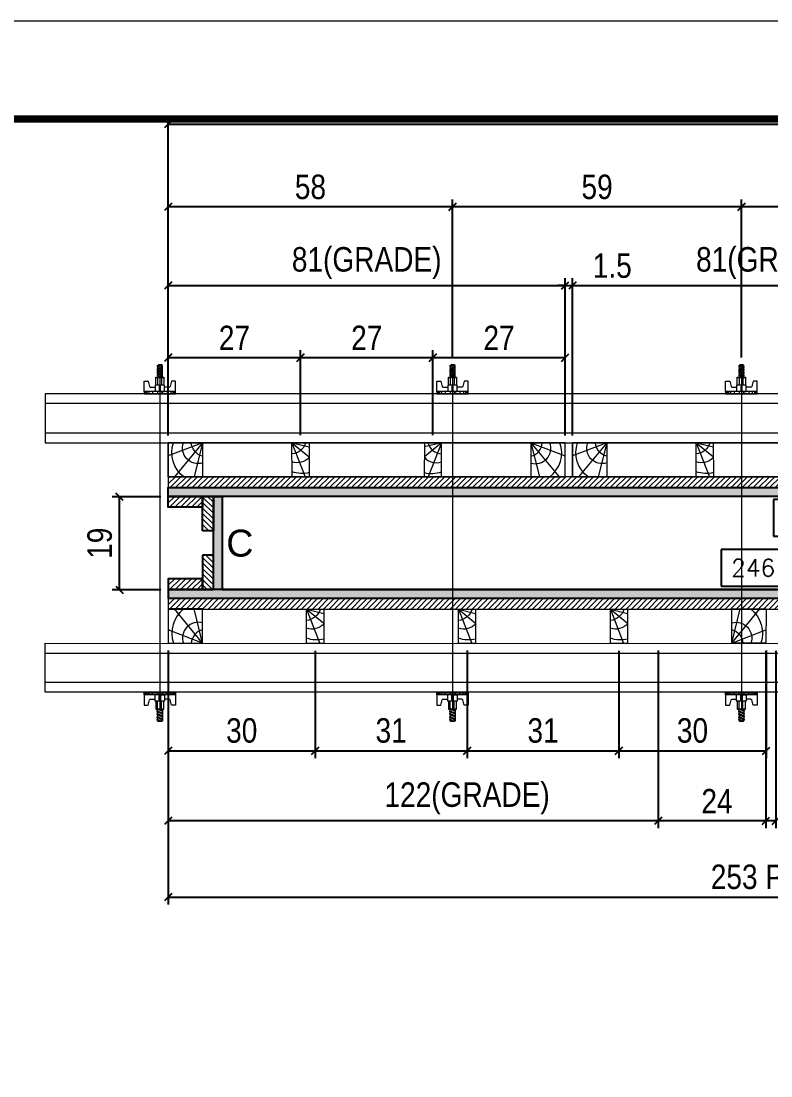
# Model space of a CAD drawing. Extents: x 14400 to 27878, y -21631 to 6985.
# Drawn here: x 16362.5 to 16668.6, y 3108.3 to 3539 of the extents above; entities that cross this region are included whole.
import ezdxf
from ezdxf.enums import TextEntityAlignment as Align

# ---------------------------------------------------------------- set-up
doc = ezdxf.new("R2010")
doc.units = 0
doc.linetypes.add('DASHED', pattern=[0.75, 0.5, -0.25])
for name, color, linetype in [('CHAPA', 1, 'Continuous'), ('COTA', 241, 'Continuous'), ('F-PILARES-S', 170, 'Continuous'), ('SARRAFO', 251, 'Continuous'), ('TEXTO_GERAL', 7, 'Continuous')]:
    doc.layers.add(name, color=color, linetype=linetype)
for name, color, linetype, lineweight in [('Folhas', 255, 'Continuous', 9), ('Hachura', 251, 'Continuous', 9), ('Madeira', 126, 'Continuous', 18), ('Perfil Metálico', 224, 'Continuous', 18), ('SARRAFO DE PRESSAO', 251, 'DASHED', 9)]:
    doc.layers.add(name, color=color, linetype=linetype, lineweight=lineweight)
doc.styles.add('ARIAL', font='arial.ttf')
doc.styles.add('COTA TECNICA 2X', font='techl___.ttf', dxfattribs={"height": 10})
doc.styles.add('ROMANS', font='romans.shx')
doc.dimstyles.new('SECAO PILAR', dxfattribs={"dimtxt": 10, "dimasz": 3, "dimexe": 3, "dimexo": 3, "dimgap": 3, "dimtad": 1, "dimdec": 1, "dimlfac": 0.5, "dimzin": 12, "dimdsep": 46, "dimtxsty": 'COTA TECNICA 2X', "dimblk1": 'OBLIQUE', "dimblk2": 'OBLIQUE', "dimsah": 1, "dimcen": 0.9, "dimclrd": 256, "dimclre": 256, "dimclrt": 256, "dimadec": 1, "dimazin": 3, "dimtfac": 1, "dimtdec": 1, "dimtmove": 0, "dimatfit": 3, "dimfxl": 1, "dimtolj": 1, "dimtzin": 12, "dimarcsym": 0})
doc.dimstyles.new('SECÇÃO 2', dxfattribs={"dimtxt": 7, "dimasz": 6, "dimexe": 0.18, "dimexo": 2, "dimgap": -4, "dimtad": 3, "dimdec": 1, "dimlfac": 0.5, "dimzin": 12, "dimdsep": 46, "dimtxsty": 'ROMANS', "dimblk": 'ARCHTICK', "dimcen": 0.09, "dimse1": 1, "dimse2": 1, "dimsd1": 1, "dimsd2": 1, "dimclrd": 180, "dimclre": 5, "dimclrt": 1, "dimadec": 0, "dimazin": 3, "dimtfac": 1, "dimtdec": 1, "dimtofl": 0, "dimtmove": 0, "dimatfit": 3, "dimldrblk": 'ARCHTICK', "dimfxl": 1, "dimtolj": 1, "dimtzin": 0, "dimarcsym": 0})
pattern_1 = [(45, (9498.6943, 22537.4475), (-1.12253202, 1.12253202), [])]
pattern_2 = [(135, (-22535.0657, 8779.5912), (-1.12253202, -1.12253202), [])]
pattern_3 = [(45, (7268.9606, 1533.2216), (-1.122532, 1.122532), [])]

# ---------------------------------------------------------------- blocks, each defined once
blk = doc.blocks.new('9999999999')
at = {"layer": 'Folhas'}
blk.add_lwpolyline([(98138.98, 34190.21), (99623.98, 34190.21), (99623.98, 35240.21), (98138.98, 35240.21)], close=True, dxfattribs=at)
at = {"layer": 'Folhas', "color": 30, "const_width": 3}
blk.add_lwpolyline([(98213.98, 34230.21), (99583.98, 34230.21), (99583.98, 35200.21), (98213.98, 35200.21)], close=True, dxfattribs=at)
blk = doc.blocks.new('*D1469')
at = {"layer": 'COTA', "color": 180, "lineweight": -2, "transparency": 16777216}
for p, q in [((23135.8, 848.28), (23109.8, 848.28)), ((23109.8, 848.28), (23109.8, 833.28)), ((23135.8, 833.28), (23135.8, 848.28)), ((23109.8, 833.28), (23135.8, 833.28))]:
    blk.add_line(p, q, dxfattribs=at)
at = {"layer": 'Defpoints', "color": 0, "transparency": 16777216}
for p in [(22906.05, 831.96), (23398.05, 831.96), (22906.05, 829.28)]:
    blk.add_point(p, dxfattribs=at)
at = {"layer": 'COTA', "color": 1, "transparency": 16777216, "insert": (23122.8, 840.78), "char_height": 7, "attachment_point": 5, "style": 'ROMANS'}
blk.add_mtext('\\A1;246', dxfattribs=at)
blk = doc.blocks.new('_ArchTick')
at = {"color": 0, "linetype": 'ByBlock', "const_width": 0.15}
blk.add_lwpolyline([(-0.5, -0.5), (0.5, 0.5)], dxfattribs=at)
blk = doc.blocks.new('*D1470')
at = {"layer": 'COTA', "color": 180, "lineweight": -2, "transparency": 16777216}
for p, q in [((23157.05, 868.73), (23131.05, 868.73)), ((23131.05, 868.73), (23131.05, 853.73)), ((23157.05, 853.73), (23157.05, 868.73)), ((23131.05, 853.73), (23157.05, 853.73))]:
    blk.add_line(p, q, dxfattribs=at)
at = {"layer": 'Defpoints', "color": 0, "transparency": 16777216}
for p in [(22906.05, 869.96), (23436.05, 869.96), (23436.05, 849.73)]:
    blk.add_point(p, dxfattribs=at)
at = {"layer": 'COTA', "color": 1, "transparency": 16777216, "insert": (23144.05, 861.23), "char_height": 7, "attachment_point": 5, "style": 'ROMANS'}
blk.add_mtext('\\A1;265', dxfattribs=at)
blk = doc.blocks.new('PONTALETE')
at = {"layer": 'Madeira'}
for q in [(2.71, 7), (7, 5.76), (7, 1.74)]:
    blk.add_line((0, 0), q, dxfattribs=at)
blk.add_lwpolyline([(0, 0), (7, 0), (7, 7), (0, 7)], close=True, dxfattribs=at)
for centre, radius, start, end in [((2.04, 0.06), 6.23, 37.2818, 109.0913), ((1.09, 0.9), 3.19, 343.603, 109.9847), ((-0.21, -0.78), 3.09, 14.6322, 86.0383)]:
    blk.add_arc(centre, radius, start, end, dxfattribs=at)
blk = doc.blocks.new('MEIO PONTALETE')
at = {"layer": 'Madeira'}
for q in [(2.71, 7), (3.5, 2.88), (3.5, 0.87)]:
    blk.add_line((0, 0), q, dxfattribs=at)
blk.add_lwpolyline([(0, 0), (3.5, 0), (3.5, 7), (0, 7)], close=True, dxfattribs=at)
for centre, radius, start, end in [((2.04, 0.06), 6.23, 76.4499, 109.0913), ((1.09, 0.9), 3.19, 40.9063, 109.9847), ((-0.21, -0.78), 3.09, 14.6322, 86.0383)]:
    blk.add_arc(centre, radius, start, end, dxfattribs=at)
blk = doc.blocks.new('_Oblique')
at = {"color": 0, "linetype": 'ByBlock', "lineweight": -2}
blk.add_line((-0.5, -0.5), (0.5, 0.5), dxfattribs=at)
blk = doc.blocks.new('*D1417')
at = {"layer": 'COTA', "lineweight": -2, "transparency": 16777216}
for p, q in [((22883.96, 806.96), (22883.96, 703.34)), ((23390.06, 786.96), (23390.06, 703.34)), ((22883.96, 706.34), (23390.06, 706.34))]:
    blk.add_line(p, q, dxfattribs=at)
at = {"layer": 'Defpoints', "color": 0, "transparency": 16777216}
for p in [(22883.96, 809.96), (23390.06, 789.96), (23390.06, 706.34)]:
    blk.add_point(p, dxfattribs=at)
at = {"layer": 'COTA', "lineweight": -2, "transparency": 16777216, "xscale": 3, "yscale": 3, "zscale": 3, "rotation": 180}
blk.add_blockref('_Oblique', (22883.96, 706.34), dxfattribs=at)
at = {"layer": 'COTA', "lineweight": -2, "transparency": 16777216, "xscale": 3, "yscale": 3, "zscale": 3}
blk.add_blockref('_Oblique', (23390.06, 706.34), dxfattribs=at)
at = {"layer": 'COTA', "transparency": 16777216, "insert": (23137.01, 714.56), "char_height": 10, "attachment_point": 5, "style": 'COTA TECNICA 2X'}
blk.add_mtext('\\A1;253 PAINEL', dxfattribs=at)
blk = doc.blocks.new('*D1419')
at = {"layer": 'COTA', "lineweight": -2, "transparency": 16777216}
for p, q in [((23084.03, 806.99), (23084.03, 734.42)), ((23132.03, 806.96), (23132.03, 734.42)), ((23132.03, 737.42), (23084.03, 737.42))]:
    blk.add_line(p, q, dxfattribs=at)
at = {"layer": 'Defpoints', "color": 0, "transparency": 16777216}
for p in [(23084.03, 809.99), (23132.03, 809.96), (23084.03, 737.42)]:
    blk.add_point(p, dxfattribs=at)
at = {"layer": 'COTA', "lineweight": -2, "transparency": 16777216, "xscale": 3, "yscale": 3, "zscale": 3, "rotation": 180}
blk.add_blockref('_Oblique', (23084.03, 737.42), dxfattribs=at)
at = {"layer": 'COTA', "lineweight": -2, "transparency": 16777216, "xscale": 3, "yscale": 3, "zscale": 3}
blk.add_blockref('_Oblique', (23132.03, 737.42), dxfattribs=at)
at = {"layer": 'COTA', "transparency": 16777216, "insert": (23108.03, 745.49), "char_height": 10, "attachment_point": 5, "style": 'COTA TECNICA 2X'}
blk.add_mtext('\\A1;24', dxfattribs=at)
blk = doc.blocks.new('*D1420')
at = {"layer": 'COTA', "lineweight": -2, "transparency": 16777216}
for p, q in [((22884.02, 894.89), (22884.02, 959.03)), ((23046.05, 894.81), (23046.05, 959.03)), ((22884.02, 956.03), (23046.05, 956.03))]:
    blk.add_line(p, q, dxfattribs=at)
at = {"layer": 'Defpoints', "color": 0, "transparency": 16777216}
for p in [(23046.05, 956.03), (22884.02, 891.89), (23046.05, 891.81)]:
    blk.add_point(p, dxfattribs=at)
at = {"layer": 'COTA', "lineweight": -2, "transparency": 16777216, "xscale": 3, "yscale": 3, "zscale": 3, "rotation": 180}
blk.add_blockref('_Oblique', (22884.02, 956.03), dxfattribs=at)
at = {"layer": 'COTA', "lineweight": -2, "transparency": 16777216, "xscale": 3, "yscale": 3, "zscale": 3}
blk.add_blockref('_Oblique', (23046.05, 956.03), dxfattribs=at)
at = {"layer": 'COTA', "transparency": 16777216, "insert": (22965.03, 965.25), "char_height": 10, "attachment_point": 5, "style": 'COTA TECNICA 2X'}
blk.add_mtext('\\A1;81(GRADE)', dxfattribs=at)
blk = doc.blocks.new('C')
at = {"layer": 'Hachura', "color": 0}
for p, q in [((0, 3.22), (0, -3.22)), ((0.45, 3.22), (0, 3.22)), ((0.46, 3.16), (0, 3.16)), ((0.46, 3.05), (0, 3.05)), ((0.46, 2.88), (0, 2.88)), ((0, 2.75), (0, -1.16)), ((0.46, 2.65), (0, 2.65)), ((0.46, 2.23), (0, 2.23)), ((0.45, -3.23), (0.45, 3.22)), ((0.45, 3.22), (2.58, 3.22)), ((2.58, 2.39), (1.47, 2.09)), ((2.58, 3.22), (2.58, 2.39)), ((0.46, 1.51), (0, 1.51)), ((0.39, 0.49), (0.17, 0.49)), ((1.74, 0.97), (0.45, 0.97)), ((1.45, 0.1), (0.45, 0.1)), ((1.35, 1.94), (1.35, 0.96)), ((1.74, -0.97), (1.74, 0.97)), ((1.74, 0.97), (1.74, 0.84)), ((1.74, 0.97), (1.74, 0.84)), ((1.74, 0.84), (3.35, 0.84)), ((3.35, 0.45), (1.74, 0.45)), ((3.32, 0.84), (3.32, -0.84)), ((3.35, 0.84), (3.35, -0.84)), ((3.68, 0.45), (3.35, 0.45)), ((3.84, -0.52), (3.35, 0.45)), ((3.35, 0.06), (3.67, -0.57)), ((3.68, 0.45), (4.16, -0.52)), ((3.72, 0.5), (4.25, -0.57)), ((4.37, -0.55), (3.83, 0.53)), ((4.15, 0.45), (3.93, 0.45)), ((4.42, -0.52), (3.93, 0.45)), ((4.15, 0.45), (4.26, 0.45)), ((4.26, 0.45), (4.74, -0.52)), ((4.3, 0.5), (4.83, -0.57)), ((4.95, -0.55), (4.41, 0.53)), ((4.51, 0.45), (4.84, 0.45)), ((5, -0.52), (4.51, 0.45)), ((4.84, 0.45), (5.32, -0.52)), ((4.88, 0.5), (5.41, -0.57)), ((5.53, -0.55), (4.99, 0.53)), ((5.58, -0.52), (5.09, 0.45)), ((5.42, 0.45), (5.09, 0.45)), ((5.58, -0.52), (5.09, 0.45)), ((5.42, 0.45), (5.74, -0.19)), ((5.46, 0.5), (5.74, -0.07)), ((5.74, 0.19), (5.57, 0.53)), ((5.74, 0.32), (5.68, 0.45)), ((5.68, 0.45), (5.74, 0.45)), ((5.74, 0.45), (5.9, 0.29)), ((5.74, 0.45), (5.74, -0.52)), ((5.9, -0.36), (5.9, 0.29)), ((0.45, 0), (0, 0)), ((0.46, -1.52), (0, -1.52)), ((0.08, -0.48), (0.29, -0.48)), ((0.29, -0.48), (0.4, -0.48)), ((0.45, 0), (0.45, -0.97)), ((0.45, -0.16), (1.45, -0.16)), ((0.45, -0.65), (0.45, -0.32)), ((0.45, -3.23), (0.45, -0.65)), ((0.45, -0.97), (1.74, -0.97)), ((1.35, -1.94), (1.35, -0.97)), ((2.58, -2.39), (1.47, -2.1)), ((3.35, -0.32), (1.74, -0.32)), ((3.35, -0.84), (1.74, -0.84)), ((3.35, -0.07), (3.58, -0.52)), ((3.35, -0.52), (3.58, -0.52)), ((3.84, -0.52), (4.16, -0.52)), ((4.42, -0.52), (4.74, -0.52)), ((4.63, -0.52), (4.74, -0.52)), ((5, -0.52), (5.32, -0.52)), ((5.58, -0.52), (5.74, -0.52)), ((5.74, -0.52), (5.9, -0.36)), ((5.74, -0.52), (5.74, -0.52)), ((0.46, -2.23), (0, -2.23)), ((0.46, -2.65), (0, -2.65)), ((0.46, -2.88), (0, -2.88)), ((0.46, -3.05), (0, -3.05)), ((0.46, -3.16), (0, -3.16)), ((0, -3.22), (2.57, -3.22)), ((2.58, -3.23), (2.58, -2.39))]:
    blk.add_line(p, q, dxfattribs=at)
for centre, radius, start, end in [((1.52, 1.94), 0.161, 104.7436, 180), ((1.44, -0.03), 0.129, 272.695, 87.305), ((3.81, 0.39), 0.143, 25.5688, 154.4312), ((4.39, 0.39), 0.143, 25.5688, 154.4312), ((4.97, 0.39), 0.143, 25.5688, 154.4312), ((5.55, 0.39), 0.143, 25.5688, 154.4312), ((0.17, -0.37), 0.174, 221.744, 317.8592), ((1.52, -1.94), 0.161, 180, 255.2564), ((3.71, -0.4), 0.174, 222.1408, 318.256), ((4.29, -0.4), 0.174, 222.1408, 318.256), ((4.87, -0.4), 0.174, 222.1408, 318.256), ((5.45, -0.4), 0.174, 222.1408, 318.256), ((5.61, -0.4), 0.174, 317.8592, 318.256)]:
    blk.add_arc(centre, radius, start, end, dxfattribs=at)
blk = doc.blocks.new('*D1421')
at = {"layer": 'COTA', "lineweight": -2, "transparency": 16777216}
for p, q in [((22881.03, 869.83), (22861.16, 869.83)), ((22864.16, 831.83), (22864.16, 869.83)), ((22881.03, 831.83), (22861.16, 831.83))]:
    blk.add_line(p, q, dxfattribs=at)
at = {"layer": 'Defpoints', "color": 0, "transparency": 16777216}
for p in [(22864.16, 869.83), (22884.03, 869.83), (22884.03, 831.83)]:
    blk.add_point(p, dxfattribs=at)
at = {"layer": 'COTA', "lineweight": -2, "transparency": 16777216, "xscale": 3, "yscale": 3, "zscale": 3}
for p, rotation in [((22864.16, 869.83), 90), ((22864.16, 831.83), 270)]:
    blk.add_blockref('_Oblique', p, dxfattribs=dict(at, rotation=rotation))
at = {"layer": 'COTA', "transparency": 16777216, "insert": (22856.08, 850.83), "char_height": 10, "attachment_point": 5, "rotation": 90, "style": 'COTA TECNICA 2X'}
blk.add_mtext('\\A1;19', dxfattribs=at)
blk = doc.blocks.new('*D1450')
at = {"layer": 'COTA', "lineweight": -2, "transparency": 16777216}
for p, q in [((22883.96, 894.96), (22883.96, 1025.02)), ((22883.96, 1022.02), (23458.02, 1022.02)), ((23458.02, 948.9), (23458.02, 1025.02))]:
    blk.add_line(p, q, dxfattribs=at)
at = {"layer": 'Defpoints', "color": 0, "transparency": 16777216}
for p in [(23458.02, 1022.02), (23458.02, 945.9), (22883.96, 891.96)]:
    blk.add_point(p, dxfattribs=at)
at = {"layer": 'COTA', "lineweight": -2, "transparency": 16777216, "xscale": 3, "yscale": 3, "zscale": 3, "rotation": 180}
blk.add_blockref('_Oblique', (22883.96, 1022.02), dxfattribs=at)
at = {"layer": 'COTA', "lineweight": -2, "transparency": 16777216, "xscale": 3, "yscale": 3, "zscale": 3}
blk.add_blockref('_Oblique', (23458.02, 1022.02), dxfattribs=at)
at = {"layer": 'COTA', "transparency": 16777216, "insert": (23170.99, 1030.11), "char_height": 10, "attachment_point": 5, "style": 'COTA TECNICA 2X'}
blk.add_mtext('\\A1;287 PAINEL', dxfattribs=at)
blk = doc.blocks.new('*D1493')
at = {"layer": 'COTA', "lineweight": -2, "transparency": 16777216}
for p, q in [((23046.05, 894.9), (23046.05, 959.03)), ((23049.04, 894.91), (23049.04, 959.03)), ((23046.05, 956.03), (23043.05, 956.03)), ((23046.05, 956.03), (23049.04, 956.03)), ((23049.04, 956.03), (23075.54, 956.03))]:
    blk.add_line(p, q, dxfattribs=at)
at = {"layer": 'Defpoints', "color": 0, "transparency": 16777216}
for p in [(23049.04, 956.03), (23046.05, 891.9), (23049.04, 891.91)]:
    blk.add_point(p, dxfattribs=at)
at = {"layer": 'COTA', "lineweight": -2, "transparency": 16777216, "xscale": 3, "yscale": 3, "zscale": 3}
blk.add_blockref('_Oblique', (23046.05, 956.03), dxfattribs=at)
at = {"layer": 'COTA', "lineweight": -2, "transparency": 16777216, "xscale": 3, "yscale": 3, "zscale": 3, "rotation": 180}
blk.add_blockref('_Oblique', (23049.04, 956.03), dxfattribs=at)
at = {"layer": 'COTA', "transparency": 16777216, "insert": (23065.29, 964.14), "char_height": 10, "attachment_point": 5, "style": 'COTA TECNICA 2X'}
blk.add_mtext('\\A1;1.5', dxfattribs=at)
blk = doc.blocks.new('*D1416')
at = {"layer": 'COTA', "lineweight": -2, "transparency": 16777216}
for p, q in [((23049.02, 894.89), (23049.02, 959.03)), ((23211.05, 894.81), (23211.05, 959.03)), ((23049.02, 956.03), (23211.05, 956.03))]:
    blk.add_line(p, q, dxfattribs=at)
at = {"layer": 'Defpoints', "color": 0, "transparency": 16777216}
for p in [(23211.05, 956.03), (23049.02, 891.89), (23211.05, 891.81)]:
    blk.add_point(p, dxfattribs=at)
at = {"layer": 'COTA', "lineweight": -2, "transparency": 16777216, "xscale": 3, "yscale": 3, "zscale": 3, "rotation": 180}
blk.add_blockref('_Oblique', (23049.02, 956.03), dxfattribs=at)
at = {"layer": 'COTA', "lineweight": -2, "transparency": 16777216, "xscale": 3, "yscale": 3, "zscale": 3}
blk.add_blockref('_Oblique', (23211.05, 956.03), dxfattribs=at)
at = {"layer": 'COTA', "transparency": 16777216, "insert": (23130.04, 965.25), "char_height": 10, "attachment_point": 5, "style": 'COTA TECNICA 2X'}
blk.add_mtext('\\A1;81(GRADE)', dxfattribs=at)
blk = doc.blocks.new('*D1494')
at = {"layer": 'COTA', "lineweight": -2, "transparency": 16777216}
for p, q in [((23046.05, 894.9), (23046.05, 959.03)), ((23049.04, 894.91), (23049.04, 959.03)), ((23046.05, 956.03), (23043.05, 956.03)), ((23046.05, 956.03), (23049.04, 956.03)), ((23049.04, 956.03), (23075.54, 956.03))]:
    blk.add_line(p, q, dxfattribs=at)
at = {"layer": 'Defpoints', "color": 0, "transparency": 16777216}
for p in [(23049.04, 956.03), (23046.05, 891.9), (23049.04, 891.91)]:
    blk.add_point(p, dxfattribs=at)
at = {"layer": 'COTA', "lineweight": -2, "transparency": 16777216, "xscale": 3, "yscale": 3, "zscale": 3}
blk.add_blockref('_Oblique', (23046.05, 956.03), dxfattribs=at)
at = {"layer": 'COTA', "lineweight": -2, "transparency": 16777216, "xscale": 3, "yscale": 3, "zscale": 3, "rotation": 180}
blk.add_blockref('_Oblique', (23049.04, 956.03), dxfattribs=at)
at = {"layer": 'COTA', "transparency": 16777216, "insert": (23065.29, 964.14), "char_height": 10, "attachment_point": 5, "style": 'COTA TECNICA 2X'}
blk.add_mtext('\\A1;1.5', dxfattribs=at)
blk = doc.blocks.new('*D1495')
at = {"layer": 'COTA', "lineweight": -2, "transparency": 16777216}
for p, q in [((22884.04, 894.89), (22884.04, 929.61)), ((22884.04, 926.61), (22938.04, 926.61)), ((22938.04, 894.9), (22938.04, 929.61))]:
    blk.add_line(p, q, dxfattribs=at)
at = {"layer": 'Defpoints', "color": 0, "transparency": 16777216}
for p in [(22938.04, 926.61), (22884.04, 891.89), (22938.04, 891.9)]:
    blk.add_point(p, dxfattribs=at)
at = {"layer": 'COTA', "lineweight": -2, "transparency": 16777216, "xscale": 3, "yscale": 3, "zscale": 3, "rotation": 180}
blk.add_blockref('_Oblique', (22884.04, 926.61), dxfattribs=at)
at = {"layer": 'COTA', "lineweight": -2, "transparency": 16777216, "xscale": 3, "yscale": 3, "zscale": 3}
blk.add_blockref('_Oblique', (22938.04, 926.61), dxfattribs=at)
at = {"layer": 'COTA', "transparency": 16777216, "insert": (22911.04, 934.69), "char_height": 10, "attachment_point": 5, "style": 'COTA TECNICA 2X'}
blk.add_mtext('\\A1;27', dxfattribs=at)
blk = doc.blocks.new('*D1496')
at = {"layer": 'COTA', "lineweight": -2, "transparency": 16777216}
for p, q in [((22938.04, 894.9), (22938.04, 929.61)), ((22938.04, 926.61), (22992.08, 926.61)), ((22992.08, 894.9), (22992.08, 929.61))]:
    blk.add_line(p, q, dxfattribs=at)
at = {"layer": 'Defpoints', "color": 0, "transparency": 16777216}
for p in [(22992.08, 926.61), (22938.04, 891.9), (22992.08, 891.9)]:
    blk.add_point(p, dxfattribs=at)
at = {"layer": 'COTA', "lineweight": -2, "transparency": 16777216, "xscale": 3, "yscale": 3, "zscale": 3, "rotation": 180}
blk.add_blockref('_Oblique', (22938.04, 926.61), dxfattribs=at)
at = {"layer": 'COTA', "lineweight": -2, "transparency": 16777216, "xscale": 3, "yscale": 3, "zscale": 3}
blk.add_blockref('_Oblique', (22992.08, 926.61), dxfattribs=at)
at = {"layer": 'COTA', "transparency": 16777216, "insert": (22965.06, 934.69), "char_height": 10, "attachment_point": 5, "style": 'COTA TECNICA 2X'}
blk.add_mtext('\\A1;27', dxfattribs=at)
blk = doc.blocks.new('*D1497')
at = {"layer": 'COTA', "lineweight": -2, "transparency": 16777216}
for p, q in [((22992.08, 894.9), (22992.08, 929.61)), ((22992.08, 926.61), (23046.05, 926.61)), ((23046.05, 894.9), (23046.05, 929.61))]:
    blk.add_line(p, q, dxfattribs=at)
at = {"layer": 'Defpoints', "color": 0, "transparency": 16777216}
for p in [(23046.05, 926.61), (22992.08, 891.9), (23046.05, 891.9)]:
    blk.add_point(p, dxfattribs=at)
at = {"layer": 'COTA', "lineweight": -2, "transparency": 16777216, "xscale": 3, "yscale": 3, "zscale": 3, "rotation": 180}
blk.add_blockref('_Oblique', (22992.08, 926.61), dxfattribs=at)
at = {"layer": 'COTA', "lineweight": -2, "transparency": 16777216, "xscale": 3, "yscale": 3, "zscale": 3}
blk.add_blockref('_Oblique', (23046.05, 926.61), dxfattribs=at)
at = {"layer": 'COTA', "transparency": 16777216, "insert": (23019.06, 934.69), "char_height": 10, "attachment_point": 5, "style": 'COTA TECNICA 2X'}
blk.add_mtext('\\A1;27', dxfattribs=at)
blk = doc.blocks.new('*D1498')
at = {"layer": 'COTA', "lineweight": -2, "transparency": 16777216}
for p, q in [((22884.04, 894.89), (22884.04, 929.61)), ((22884.04, 926.61), (22938.04, 926.61)), ((22938.04, 894.9), (22938.04, 929.61))]:
    blk.add_line(p, q, dxfattribs=at)
at = {"layer": 'Defpoints', "color": 0, "transparency": 16777216}
for p in [(22938.04, 926.61), (22884.04, 891.89), (22938.04, 891.9)]:
    blk.add_point(p, dxfattribs=at)
at = {"layer": 'COTA', "lineweight": -2, "transparency": 16777216, "xscale": 3, "yscale": 3, "zscale": 3, "rotation": 180}
blk.add_blockref('_Oblique', (22884.04, 926.61), dxfattribs=at)
at = {"layer": 'COTA', "lineweight": -2, "transparency": 16777216, "xscale": 3, "yscale": 3, "zscale": 3}
blk.add_blockref('_Oblique', (22938.04, 926.61), dxfattribs=at)
at = {"layer": 'COTA', "transparency": 16777216, "insert": (22911.04, 934.69), "char_height": 10, "attachment_point": 5, "style": 'COTA TECNICA 2X'}
blk.add_mtext('\\A1;27', dxfattribs=at)
blk = doc.blocks.new('*D1460')
at = {"layer": 'COTA', "lineweight": -2, "transparency": 16777216}
for p, q in [((22938.04, 894.9), (22938.04, 929.61)), ((22938.04, 926.61), (22992.08, 926.61)), ((22992.08, 894.9), (22992.08, 929.61))]:
    blk.add_line(p, q, dxfattribs=at)
at = {"layer": 'Defpoints', "color": 0, "transparency": 16777216}
for p in [(22992.08, 926.61), (22938.04, 891.9), (22992.08, 891.9)]:
    blk.add_point(p, dxfattribs=at)
at = {"layer": 'COTA', "lineweight": -2, "transparency": 16777216, "xscale": 3, "yscale": 3, "zscale": 3, "rotation": 180}
blk.add_blockref('_Oblique', (22938.04, 926.61), dxfattribs=at)
at = {"layer": 'COTA', "lineweight": -2, "transparency": 16777216, "xscale": 3, "yscale": 3, "zscale": 3}
blk.add_blockref('_Oblique', (22992.08, 926.61), dxfattribs=at)
at = {"layer": 'COTA', "transparency": 16777216, "insert": (22965.06, 934.69), "char_height": 10, "attachment_point": 5, "style": 'COTA TECNICA 2X'}
blk.add_mtext('\\A1;27', dxfattribs=at)
blk = doc.blocks.new('*D1461')
at = {"layer": 'COTA', "lineweight": -2, "transparency": 16777216}
for p, q in [((22992.08, 894.9), (22992.08, 929.61)), ((22992.08, 926.61), (23046.05, 926.61)), ((23046.05, 894.9), (23046.05, 929.61))]:
    blk.add_line(p, q, dxfattribs=at)
at = {"layer": 'Defpoints', "color": 0, "transparency": 16777216}
for p in [(23046.05, 926.61), (22992.08, 891.9), (23046.05, 891.9)]:
    blk.add_point(p, dxfattribs=at)
at = {"layer": 'COTA', "lineweight": -2, "transparency": 16777216, "xscale": 3, "yscale": 3, "zscale": 3, "rotation": 180}
blk.add_blockref('_Oblique', (22992.08, 926.61), dxfattribs=at)
at = {"layer": 'COTA', "lineweight": -2, "transparency": 16777216, "xscale": 3, "yscale": 3, "zscale": 3}
blk.add_blockref('_Oblique', (23046.05, 926.61), dxfattribs=at)
at = {"layer": 'COTA', "transparency": 16777216, "insert": (23019.06, 934.69), "char_height": 10, "attachment_point": 5, "style": 'COTA TECNICA 2X'}
blk.add_mtext('\\A1;27', dxfattribs=at)
blk = doc.blocks.new('*D1462')
at = {"layer": 'COTA', "lineweight": -2, "transparency": 16777216}
for p, q in [((23118.07, 926.69), (23118.07, 991.16)), ((23232.02, 926.7), (23232.02, 991.16)), ((23232.02, 988.16), (23118.07, 988.16))]:
    blk.add_line(p, q, dxfattribs=at)
at = {"layer": 'Defpoints', "color": 0, "transparency": 16777216}
for p in [(23118.07, 988.16), (23118.07, 923.69), (23232.02, 923.7)]:
    blk.add_point(p, dxfattribs=at)
at = {"layer": 'COTA', "lineweight": -2, "transparency": 16777216, "xscale": 3, "yscale": 3, "zscale": 3, "rotation": 180}
blk.add_blockref('_Oblique', (23118.07, 988.16), dxfattribs=at)
at = {"layer": 'COTA', "lineweight": -2, "transparency": 16777216, "xscale": 3, "yscale": 3, "zscale": 3}
blk.add_blockref('_Oblique', (23232.02, 988.16), dxfattribs=at)
at = {"layer": 'COTA', "transparency": 16777216, "insert": (23175.04, 996.27), "char_height": 10, "attachment_point": 5, "style": 'COTA TECNICA 2X'}
blk.add_mtext('\\A1;57', dxfattribs=at)
blk = doc.blocks.new('*D1463')
at = {"layer": 'COTA', "lineweight": -2, "transparency": 16777216}
for p, q in [((23000.12, 926.69), (23000.12, 991.16)), ((23118.07, 926.69), (23118.07, 991.16)), ((23118.07, 988.16), (23000.12, 988.16))]:
    blk.add_line(p, q, dxfattribs=at)
at = {"layer": 'Defpoints', "color": 0, "transparency": 16777216}
for p in [(23000.12, 988.16), (23000.12, 923.69), (23118.07, 923.69)]:
    blk.add_point(p, dxfattribs=at)
at = {"layer": 'COTA', "lineweight": -2, "transparency": 16777216, "xscale": 3, "yscale": 3, "zscale": 3, "rotation": 180}
blk.add_blockref('_Oblique', (23000.12, 988.16), dxfattribs=at)
at = {"layer": 'COTA', "lineweight": -2, "transparency": 16777216, "xscale": 3, "yscale": 3, "zscale": 3}
blk.add_blockref('_Oblique', (23118.07, 988.16), dxfattribs=at)
at = {"layer": 'COTA', "transparency": 16777216, "insert": (23059.09, 996.3), "char_height": 10, "attachment_point": 5, "style": 'COTA TECNICA 2X'}
blk.add_mtext('\\A1;59', dxfattribs=at)
blk = doc.blocks.new('*D1464')
at = {"layer": 'COTA', "lineweight": -2, "transparency": 16777216}
for p, q in [((22884.04, 894.89), (22884.04, 991.16)), ((23000.12, 926.69), (23000.12, 991.16)), ((23000.12, 988.16), (22884.04, 988.16))]:
    blk.add_line(p, q, dxfattribs=at)
at = {"layer": 'Defpoints', "color": 0, "transparency": 16777216}
for p in [(22884.04, 988.16), (23000.12, 923.69), (22884.04, 891.89)]:
    blk.add_point(p, dxfattribs=at)
at = {"layer": 'COTA', "lineweight": -2, "transparency": 16777216, "xscale": 3, "yscale": 3, "zscale": 3, "rotation": 180}
blk.add_blockref('_Oblique', (22884.04, 988.16), dxfattribs=at)
at = {"layer": 'COTA', "lineweight": -2, "transparency": 16777216, "xscale": 3, "yscale": 3, "zscale": 3}
blk.add_blockref('_Oblique', (23000.12, 988.16), dxfattribs=at)
at = {"layer": 'COTA', "transparency": 16777216, "insert": (22942.08, 996.29), "char_height": 10, "attachment_point": 5, "style": 'COTA TECNICA 2X'}
blk.add_mtext('\\A1;58', dxfattribs=at)
blk = doc.blocks.new('*D1409')
at = {"layer": 'COTA', "lineweight": -2, "transparency": 16777216}
for p, q in [((22884.02, 806.77), (22884.02, 734.46)), ((23128.03, 806.75), (23128.03, 734.46)), ((23128.03, 737.46), (22884.02, 737.46))]:
    blk.add_line(p, q, dxfattribs=at)
at = {"layer": 'Defpoints', "color": 0, "transparency": 16777216}
for p in [(22884.02, 809.77), (23128.03, 809.75), (22884.02, 737.46)]:
    blk.add_point(p, dxfattribs=at)
at = {"layer": 'COTA', "lineweight": -2, "transparency": 16777216, "xscale": 3, "yscale": 3, "zscale": 3, "rotation": 180}
blk.add_blockref('_Oblique', (22884.02, 737.46), dxfattribs=at)
at = {"layer": 'COTA', "lineweight": -2, "transparency": 16777216, "xscale": 3, "yscale": 3, "zscale": 3}
blk.add_blockref('_Oblique', (23128.03, 737.46), dxfattribs=at)
at = {"layer": 'COTA', "transparency": 16777216, "insert": (23006.02, 746.68), "char_height": 10, "attachment_point": 5, "style": 'COTA TECNICA 2X'}
blk.add_mtext('\\A1;122(GRADE)', dxfattribs=at)
blk = doc.blocks.new('*D1465')
at = {"layer": 'COTA', "lineweight": -2, "transparency": 16777216}
for p, q in [((22884.04, 807.01), (22884.04, 763.11)), ((22944.02, 806.94), (22944.02, 763.11)), ((22884.04, 766.11), (22944.02, 766.11))]:
    blk.add_line(p, q, dxfattribs=at)
at = {"layer": 'Defpoints', "color": 0, "transparency": 16777216}
for p in [(22884.04, 810.01), (22944.02, 809.94), (22944.02, 766.11)]:
    blk.add_point(p, dxfattribs=at)
at = {"layer": 'COTA', "lineweight": -2, "transparency": 16777216, "xscale": 3, "yscale": 3, "zscale": 3, "rotation": 180}
blk.add_blockref('_Oblique', (22884.04, 766.11), dxfattribs=at)
at = {"layer": 'COTA', "lineweight": -2, "transparency": 16777216, "xscale": 3, "yscale": 3, "zscale": 3}
blk.add_blockref('_Oblique', (22944.02, 766.11), dxfattribs=at)
at = {"layer": 'COTA', "transparency": 16777216, "insert": (22914.03, 774.32), "char_height": 10, "attachment_point": 5, "style": 'COTA TECNICA 2X'}
blk.add_mtext('\\A1;30', dxfattribs=at)
blk = doc.blocks.new('*D1466')
at = {"layer": 'COTA', "lineweight": -2, "transparency": 16777216}
for p, q in [((22944.02, 806.94), (22944.02, 763.11)), ((23006.04, 807), (23006.04, 763.11)), ((22944.02, 766.11), (23006.04, 766.11))]:
    blk.add_line(p, q, dxfattribs=at)
at = {"layer": 'Defpoints', "color": 0, "transparency": 16777216}
for p in [(22944.02, 809.94), (23006.04, 810), (23006.04, 766.11)]:
    blk.add_point(p, dxfattribs=at)
at = {"layer": 'COTA', "lineweight": -2, "transparency": 16777216, "xscale": 3, "yscale": 3, "zscale": 3, "rotation": 180}
blk.add_blockref('_Oblique', (22944.02, 766.11), dxfattribs=at)
at = {"layer": 'COTA', "lineweight": -2, "transparency": 16777216, "xscale": 3, "yscale": 3, "zscale": 3}
blk.add_blockref('_Oblique', (23006.04, 766.11), dxfattribs=at)
at = {"layer": 'COTA', "transparency": 16777216, "insert": (22975.03, 774.32), "char_height": 10, "attachment_point": 5, "style": 'COTA TECNICA 2X'}
blk.add_mtext('\\A1;31', dxfattribs=at)
blk = doc.blocks.new('*D1467')
at = {"layer": 'COTA', "lineweight": -2, "transparency": 16777216}
for p, q in [((23006.04, 807), (23006.04, 763.11)), ((23068.02, 806.94), (23068.02, 763.11)), ((23006.04, 766.11), (23068.02, 766.11))]:
    blk.add_line(p, q, dxfattribs=at)
at = {"layer": 'Defpoints', "color": 0, "transparency": 16777216}
for p in [(23006.04, 810), (23068.02, 809.94), (23068.02, 766.11)]:
    blk.add_point(p, dxfattribs=at)
at = {"layer": 'COTA', "lineweight": -2, "transparency": 16777216, "xscale": 3, "yscale": 3, "zscale": 3, "rotation": 180}
blk.add_blockref('_Oblique', (23006.04, 766.11), dxfattribs=at)
at = {"layer": 'COTA', "lineweight": -2, "transparency": 16777216, "xscale": 3, "yscale": 3, "zscale": 3}
blk.add_blockref('_Oblique', (23068.02, 766.11), dxfattribs=at)
at = {"layer": 'COTA', "transparency": 16777216, "insert": (23037.03, 774.32), "char_height": 10, "attachment_point": 5, "style": 'COTA TECNICA 2X'}
blk.add_mtext('\\A1;31', dxfattribs=at)
blk = doc.blocks.new('*D1468')
at = {"layer": 'COTA', "lineweight": -2, "transparency": 16777216}
for p, q in [((23068.02, 806.94), (23068.02, 763.11)), ((23128.05, 807), (23128.05, 763.11)), ((23068.02, 766.11), (23128.05, 766.11))]:
    blk.add_line(p, q, dxfattribs=at)
at = {"layer": 'Defpoints', "color": 0, "transparency": 16777216}
for p in [(23068.02, 809.94), (23128.05, 810), (23128.05, 766.11)]:
    blk.add_point(p, dxfattribs=at)
at = {"layer": 'COTA', "lineweight": -2, "transparency": 16777216, "xscale": 3, "yscale": 3, "zscale": 3, "rotation": 180}
blk.add_blockref('_Oblique', (23068.02, 766.11), dxfattribs=at)
at = {"layer": 'COTA', "lineweight": -2, "transparency": 16777216, "xscale": 3, "yscale": 3, "zscale": 3}
blk.add_blockref('_Oblique', (23128.05, 766.11), dxfattribs=at)
at = {"layer": 'COTA', "transparency": 16777216, "insert": (23098.03, 774.32), "char_height": 10, "attachment_point": 5, "style": 'COTA TECNICA 2X'}
blk.add_mtext('\\A1;30', dxfattribs=at)
blk = doc.blocks.new('A$C9791f2d9')
at = {"layer": 'Hachura'}
h = blk.add_hatch(dxfattribs=at)
h.set_pattern_fill('ANSI31', color=256, scale=0.5, angle=360, style=0)
h.set_pattern_definition(pattern_3)
h.paths.add_polyline_path([(624.22, 625.58), (624.22, 629.96), (50.22, 629.99), (50.22, 625.57)])
h = blk.add_hatch(color=256, dxfattribs=at)
h.dxf.hatch_style = 1
h.paths.add_polyline_path([(50.22, 625.58), (50.22, 621.98), (624.22, 621.98), (624.22, 625.58)])
h = blk.add_hatch(dxfattribs=at)
h.set_pattern_fill('ANSI31', color=256, scale=0.5, angle=360, style=0)
h.set_pattern_definition(pattern_1)
h.paths.add_polyline_path([(64.22, 617.58), (64.22, 621.98), (50.22, 621.98), (50.22, 617.58)])
h = blk.add_hatch(dxfattribs=at)
h.set_pattern_fill('ANSI31', color=256, scale=0.5, angle=450, style=0)
h.set_pattern_definition(pattern_2)
h.paths.add_polyline_path([(68.62, 621.98), (64.22, 621.98), (64.22, 607.98), (68.62, 607.98)])
h = blk.add_hatch(color=256, dxfattribs=at)
h.dxf.hatch_style = 1
h.paths.add_polyline_path([(68.62, 621.98), (72.22, 621.98), (72.22, 583.98), (68.62, 583.98)])
h = blk.add_hatch(dxfattribs=at)
h.set_pattern_fill('ANSI31', color=256, scale=0.5, angle=450, style=0)
h.set_pattern_definition(pattern_2)
h.paths.add_polyline_path([(68.62, 583.98), (64.22, 583.98), (64.22, 597.98), (68.62, 597.98)])
h = blk.add_hatch(dxfattribs=at)
h.set_pattern_fill('ANSI31', color=256, scale=0.5, angle=360, style=0)
h.set_pattern_definition(pattern_1)
h.paths.add_polyline_path([(64.22, 588.38), (64.22, 583.98), (50.22, 583.98), (50.22, 588.38)])
h = blk.add_hatch(color=256, dxfattribs=at)
h.dxf.hatch_style = 1
h.paths.add_polyline_path([(556.22, 580.38), (556.22, 583.98), (50.22, 583.98), (50.22, 580.38)])
h = blk.add_hatch(dxfattribs=at)
h.set_pattern_fill('ANSI31', color=256, scale=0.5, angle=360, style=0)
h.set_pattern_definition(pattern_3)
h.paths.add_polyline_path([(50.22, 580.41), (50.22, 575.96), (556.22, 575.98), (556.22, 580.38)])
at = {"layer": 'CHAPA'}
for points in [[(624.22, 621.98), (50.22, 621.98), (50.22, 625.58), (624.22, 625.58)], [(68.62, 621.98), (72.22, 621.98), (72.22, 583.98), (68.62, 583.98)], [(556.22, 583.98), (50.22, 583.98), (50.22, 580.38), (556.22, 580.38)]]:
    blk.add_lwpolyline(points, close=True, dxfattribs=at)
at = {"layer": 'F-PILARES-S', "linetype": 'Continuous'}
blk.add_lwpolyline([(602.22, 145.98), (602.22, 621.98), (72.22, 621.98), (72.22, 583.98), (564.22, 583.98), (564.22, 183.98), (126.22, 183.98), (126.22, 145.98), (602.22, 145.98)], dxfattribs=at)
at = {"layer": 'Hachura'}
for p, q in [((46.75, 674.73), (46.75, 534.84)), ((166.21, 674.72), (166.22, 534.84)), ((284.16, 674.72), (284.17, 534.84))]:
    blk.add_line(p, q, dxfattribs=at)
for points in [[(50.22, 625.58), (624.22, 625.58), (624.22, 629.98), (50.22, 629.98)], [(50.22, 575.98), (556.22, 575.98), (556.22, 580.38), (50.22, 580.38)]]:
    blk.add_lwpolyline(points, close=True, dxfattribs=at)
at = {"layer": 'Madeira'}
for points in [[(50.2, 643.93), (50.22, 629.93), (212.22, 629.93), (212.21, 643.93)], [(215.2, 643.93), (215.22, 629.93), (377.23, 629.93), (377.21, 643.93)]]:
    blk.add_lwpolyline(points, close=True, dxfattribs=at)
at = {"layer": 'Perfil Metálico'}
for points in [[(0, 663.93), (0, 643.93), (687.63, 643.93), (687.63, 663.93)], [(687.63, 647.93), (687.63, 659.93), (0, 659.93), (0, 647.93)], [(0, 541.99), (0, 561.99), (556.22, 561.98), (556.22, 541.98)], [(556.22, 557.98), (556.22, 545.98), (0, 545.99), (0, 557.99)]]:
    blk.add_lwpolyline(points, close=True, dxfattribs=at)
at = {"layer": 'SARRAFO'}
for points in [[(50.22, 621.98), (64.22, 621.98), (64.22, 617.58), (50.22, 617.58)], [(64.22, 607.98), (64.22, 621.98), (68.62, 621.98), (68.62, 607.98)], [(64.22, 597.98), (64.22, 583.98), (68.62, 583.98), (68.62, 597.98)], [(50.22, 583.98), (64.22, 583.98), (64.22, 588.38), (50.22, 588.38)]]:
    blk.add_lwpolyline(points, close=True, dxfattribs=at)
at = {"layer": 'Hachura', "linetype": 'Continuous', "yscale": 2, "zscale": 2}
for p, xscale, rotation in [((46.75, 663.93), 2, 90), ((166.21, 663.92), 2, 90.00000000000001), ((284.16, 663.92), 2, 90.00000000000001), ((46.74, 541.84), -2, 90), ((166.21, 541.84), -2, 90), ((284.16, 541.84), -2, 90)]:
    blk.add_blockref('C', p, dxfattribs=dict(at, xscale=xscale, rotation=rotation))
at = {"layer": 'Madeira'}
for name, p, xscale, yscale, zscale, rotation in [('PONTALETE', (64.2, 643.93), -2, 2, 2, 90.0629106968967), ('MEIO PONTALETE', (100.7, 643.92), -1.999999997962732, 1.999999997962732, 1.999999997962732, 180.0629106968967), ('MEIO PONTALETE', (161.74, 643.92), 1.999999997962732, 1.999999997962732, 1.999999997962732, 179.9370893031033), ('PONTALETE', (198.21, 643.91), 2, 2, 2, 270.0629106968967), ('PONTALETE', (229.2, 643.93), -2, 2, 2, 90.0629106968967), ('MEIO PONTALETE', (265.7, 643.92), -1.999999997962732, 1.999999997962732, 1.999999997962732, 180.0629106968967), ('PONTALETE', (64.2, 562.01), 2, 2, 2, 89.93708930310329), ('MEIO PONTALETE', (106.66, 575.96), -1.999999997962732, 1.999999997962732, 1.999999997962732, 180.0629106968967), ('MEIO PONTALETE', (168.66, 575.96), -1.999999997962732, 1.999999997962732, 1.999999997962732, 180.0629106968967), ('MEIO PONTALETE', (230.66, 575.96), -1.999999997962732, 1.999999997962732, 1.999999997962732, 180.0629106968967), ('PONTALETE', (280.19, 562.04), -2, 2, 2, 269.9370893031033)]:
    blk.add_blockref(name, p, dxfattribs=dict(at, xscale=xscale, yscale=yscale, zscale=zscale, rotation=rotation))
at = {"layer": 'TEXTO_GERAL', "style": 'ARIAL'}
blk.add_text('C', height=11, dxfattribs=at).set_placement((79.42, 602.9), align=Align.MIDDLE_CENTER)
at = {"layer": 'COTA'}
for base, p1, p2, text, picture, middle, set_off in [((624.18, 774.04), (50.12, 643.98), (624.18, 697.93), '<> PAINEL', '*D1450', (337.15, 782.14), (-22833.84, -247.97)), ((556.2165, 458.3665), (50.1206, 561.9869), (556.2165, 541.9841), '<> PAINEL', '*D1417', (303.1686, 466.5858), (-22833.8387, -247.9739)), ((50.18, 489.49), (294.19, 561.78), (50.18, 561.8), '<>(GRADE)', '*D1409', (172.19, 498.71), (-22833.84, -247.97))]:
    dim = blk.add_linear_dim(base=base, p1=p1, p2=p2, text=text, dimstyle='SECAO PILAR', dxfattribs=at)
    dim.commit()
    dim.dimension.update_dxf_attribs({"geometry": picture, "text_midpoint": middle, "insert": set_off})
for base, p1, p2, picture, middle in [((50.2, 740.19), (166.28, 675.72), (50.2, 643.92), '*D1464', (108.24, 748.32)), ((166.28, 740.19), (284.23, 675.72), (166.28, 675.72), '*D1463', (225.25, 748.33)), ((284.23, 740.19), (398.18, 675.73), (284.23, 675.72), '*D1462', (341.21, 748.3)), ((172.2, 518.13), (110.18, 561.97), (172.2, 562.03), '*D1466', (141.19, 526.35)), ((234.18, 518.13), (172.2, 562.03), (234.18, 561.97), '*D1467', (203.19, 526.35)), ((294.21, 518.13), (234.18, 561.97), (294.21, 562.02), '*D1468', (264.19, 526.35))]:
    dim = blk.add_linear_dim(base=base, p1=p1, p2=p2, dimstyle='SECAO PILAR', override={"dimtmove": 1}, dxfattribs=at)
    dim.commit()
    dim.dimension.update_dxf_attribs({"geometry": picture, "text_midpoint": middle, "insert": (-22833.84, -247.97)})
for base, p1, p2, picture, middle in [((212.21, 708.06), (50.18, 643.91), (212.21, 643.83), '*D1420', (131.19, 717.28)), ((377.21, 708.06), (215.18, 643.91), (377.21, 643.83), '*D1416', (296.2, 717.28))]:
    dim = blk.add_linear_dim(base=base, p1=p1, p2=p2, angle=180, text='<>(GRADE)', dimstyle='SECAO PILAR', dxfattribs=at)
    dim.commit()
    dim.dimension.update_dxf_attribs({"geometry": picture, "text_midpoint": middle, "insert": (-22833.84, -247.97)})
for base, p1, p2, picture, middle in [((215.2, 708.06), (212.21, 643.93), (215.2, 643.93), '*D1493', (231.45, 716.17)), ((215.2, 708.06), (212.21, 643.93), (215.2, 643.93), '*D1494', (231.45, 716.17)), ((104.2, 678.64), (50.2, 643.92), (104.2, 643.93), '*D1495', (77.2, 686.71)), ((104.2, 678.64), (50.2, 643.92), (104.2, 643.93), '*D1498', (77.2, 686.71)), ((158.24, 678.64), (104.2, 643.93), (158.24, 643.93), '*D1496', (131.22, 686.71)), ((158.24, 678.64), (104.2, 643.93), (158.24, 643.93), '*D1460', (131.22, 686.71)), ((212.21, 678.64), (158.24, 643.93), (212.21, 643.93), '*D1497', (185.22, 686.71)), ((212.21, 678.64), (158.24, 643.93), (212.21, 643.93), '*D1461', (185.22, 686.71)), ((110.18, 518.13), (50.2, 562.04), (110.18, 561.97), '*D1465', (80.19, 526.35)), ((250.19, 489.45), (298.19, 561.98), (250.19, 562.02), '*D1419', (274.19, 497.52))]:
    dim = blk.add_linear_dim(base=base, p1=p1, p2=p2, dimstyle='SECAO PILAR', dxfattribs=at)
    dim.commit()
    dim.dimension.update_dxf_attribs({"geometry": picture, "text_midpoint": middle, "insert": (-22833.84, -247.97)})
dim = blk.add_linear_dim(base=(30.32, 621.85), p1=(50.19, 583.85), p2=(50.19, 621.85), angle=90, dimstyle='SECAO PILAR', dxfattribs=at)
dim.commit()
dim.dimension.update_dxf_attribs({"geometry": '*D1421', "text_midpoint": (22.24, 602.85), "insert": (-22833.84, -247.97)})
for base, p1, p2, picture, middle in [((602.22, 601.75), (72.22, 621.98), (602.22, 621.98), '*D1470', (310.22, 601.75)), ((72.22, 581.31), (564.22, 583.98), (72.22, 583.98), '*D1469', (288.96, 581.31))]:
    dim = blk.add_linear_dim(base=base, p1=p1, p2=p2, dimstyle='SECÇÃO 2', dxfattribs=at)
    dim.commit()
    dim.dimension.update_dxf_attribs({"geometry": picture, "text_midpoint": middle, "dimtype": 128, "insert": (-22833.84, -247.97)})

msp = doc.modelspace()

# ---------------------------------------------------------------- block references
msp.add_blockref('A$C9791f2d9', (16372.408, 2722.925))
at = {"layer": 'SARRAFO DE PRESSAO', "color": 6, "linetype": 'ByBlock'}
msp.add_blockref('9999999999', (-82127.011, -31701.203), dxfattribs=at)

doc.saveas('drawing.dxf')
